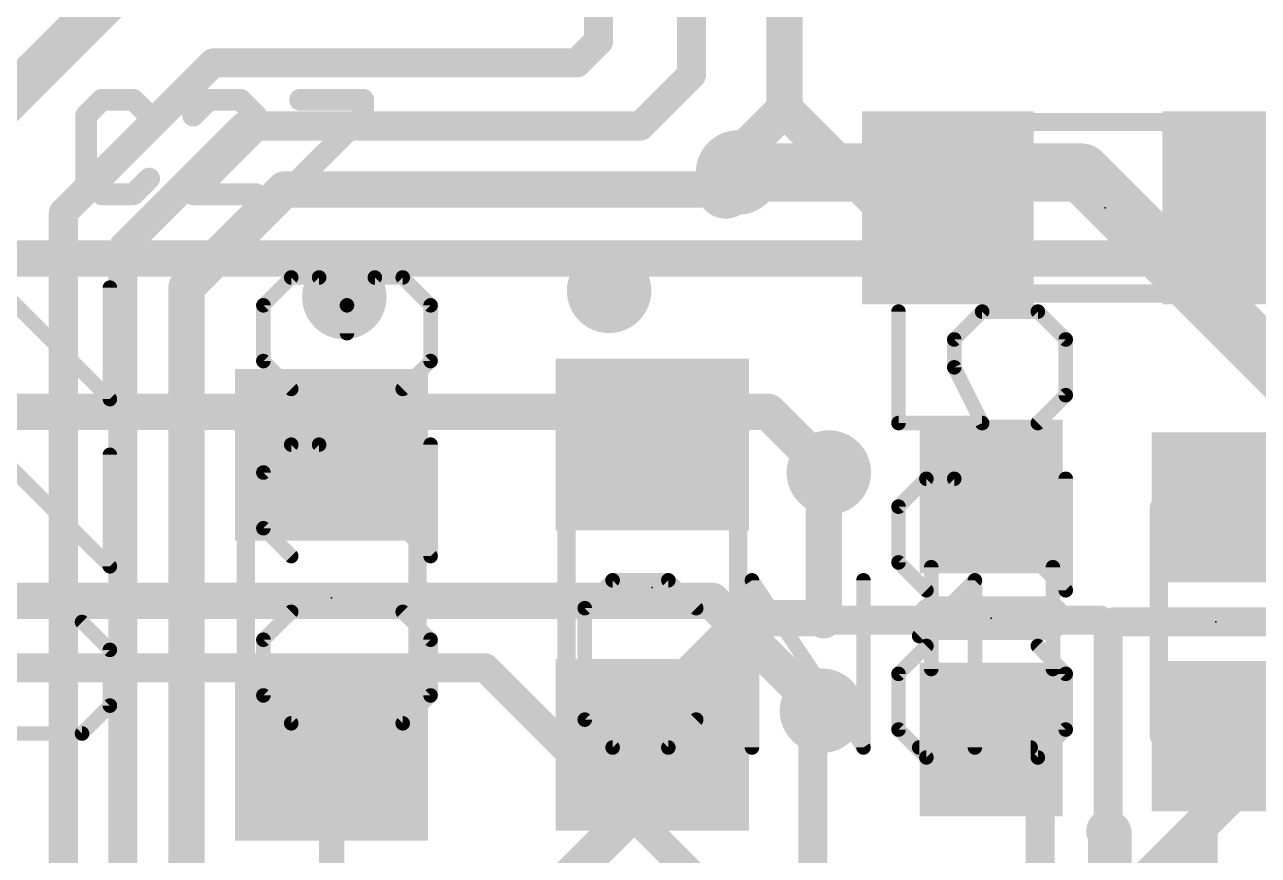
# Model space of a CAD drawing. Extents: x -25.4 to 25.4, y -26.7 to 25.8.
# Drawn here: x -4.06 to 4.56, y 13.5 to 19.31 of the extents above; entities that cross this region are included whole.
import ezdxf

# ---------------------------------------------------------------- set-up
doc = ezdxf.new("R2010")
doc.units = 0
for name, color, linetype in [('1', 12, 'CONTINUOUS'), ('16', 5, 'CONTINUOUS'), ('18', 110, 'CONTINUOUS'), ('20', 53, 'CONTINUOUS'), ('21', 53, 'CONTINUOUS'), ('23', 53, 'CONTINUOUS'), ('25', 253, 'CONTINUOUS'), ('51', 53, 'CONTINUOUS')]:
    doc.layers.add(name, color=color, linetype=linetype)

# ---------------------------------------------------------------- blocks, each defined once
blk = doc.blocks.new('RECT')
blk.add_solid([(-0.5, -0.5), (0.5, -0.5), (-0.5, 0.5), (0.5, 0.5)])
blk = doc.blocks.new('ROUNDV')
at = {"const_width": 0.5}
blk.add_lwpolyline([(0, -0.25, 1), (0, 0.25, 1), (0, -0.25)], format="xyb", dxfattribs=at)

msp = doc.modelspace()

# ---------------------------------------------------------------- linework, layer by layer
at = {"layer": '1'}
for points, const_width in [([(0, 20.32, 0.4142), (-20.32, 0)], 0.254), ([(20.32, 0, 0.4142), (0, 20.32)], 0.254), ([(-0.1016, 19.1992, 1), (0, 19.1992)], 0.1016), ([(-0.0149, 19.1633, 1), (-0.0867, 19.2351)], 0.1016), ([(-2.7464, 19.0976, 1), (-2.7464, 18.996)], 0.1016), ([(-2.7105, 19.0109, 1), (-2.7823, 19.0827)], 0.1016), ([(-0.2391, 19.0827, 1), (-0.1673, 19.0109)], 0.1016), ([(-0.2032, 18.996, 1), (-0.2032, 19.0976)], 0.1016), ([(0.5484, 18.9634, 1), (0.65, 18.9634)], 0.1016), ([(0.6351, 18.9275, 1), (0.5633, 18.9993)], 0.1016), ([(1.2941, 18.7693, 1), (1.2043, 18.6795)], 0.127), ([(1.2941, 18.6795, 1), (1.2043, 18.7693)], 0.127), ([(1.1857, 18.7244, 1), (1.3127, 18.7244)], 0.127), ([(-2.5273, 18.6563, 1), (-2.5273, 18.5547)], 0.1016), ([(-2.4914, 18.5696, 1), (-2.5632, 18.6414)], 0.1016), ([(0.2054, 18.6414, 1), (0.2772, 18.5696)], 0.1016), ([(0.2413, 18.5547, 1), (0.2413, 18.6563)], 0.1016), ([(0.9398, 18.3134, 1), (0.7366, 18.3134)], 0.2032), ([(0.9367, 18.4119, 1), (0.793, 18.2682)], 0.2032), ([(0.9098, 18.2952, 1), (0.82, 18.385)], 0.127), ([(0.7933, 18.3583, 1), (0.8831, 18.2685)], 0.127), ([(0.82, 18.385, 1), (0.9098, 18.2952)], 0.127), ([(0.8527, 18.2085, 1), (0.9964, 18.3522)], 0.2032), ([(-2.2499, 18.2245, 1), (-2.2499, 18.0975)], 0.127), ([(-2.205, 18.1161, 1), (-2.2948, 18.2059)], 0.127), ([(0.7366, 18.161, 1), (0.9398, 18.161)], 0.2032), ([(0.8382, 18.0975, 1), (0.8382, 18.2245)], 0.127), ([(1.9396, 18.0975, 1), (1.9396, 17.9705)], 0.127), ([(1.8947, 17.9891, 1), (1.9845, 18.0789)], 0.127), ([(2.3925, 17.9705, 1), (2.3925, 18.0975)], 0.127), ([(-3.7433, 17.9991, 1), (-3.8449, 17.9991)], 0.1016), ([(-3.83, 18.035, 1), (-3.7582, 17.9632)], 0.1016), ([(-3.3274, 17.7546, 1), (-3.429, 17.7546)], 0.1016), ([(-3.4141, 17.7905, 1), (-3.3423, 17.7187)], 0.1016), ([(-2.869, 17.4784, 1), (-2.996, 17.4784)], 0.127), ([(-2.9774, 17.5233, 1), (-2.8876, 17.4335)], 0.127), ([(1.6045, 16.1374, 1), (1.5147, 16.2272)], 0.127), ([(1.5875, 16.1468, 1), (1.4605, 16.1468)], 0.127), ([(1.4791, 16.1917, 1), (1.5689, 16.1019)], 0.127), ([(0.9779, 15.2273, 1), (0.9779, 15.1003)], 0.127), ([(1.0228, 15.1189, 1), (0.933, 15.2087)], 0.127), ([(1.5875, 15.1638, 1), (1.4605, 15.1638)], 0.127), ([(1.524, 15.1003, 1), (1.524, 15.2273)], 0.127), ([(1.4605, 15.1638, 1), (1.5875, 15.1638)], 0.127), ([(1.4605, 15.1486, 1), (1.5875, 15.1486)], 0.127), ([(1.524, 15.1994, 1), (1.524, 15.0978)], 0.1016), ([(3.4946, 15.1845, 1), (3.4227, 15.1126)], 0.1016), ([(3.4586, 15.0978, 1), (3.4586, 15.1994)], 0.1016), ([(3.5632, 15.0948, 1), (3.4616, 15.0948)], 0.1016), ([(3.556, 15.1892, 1), (3.556, 15.0876)], 0.1016), ([(3.5919, 15.1025, 1), (3.5201, 15.1743)], 0.1016), ([(3.4765, 15.1307, 1), (3.5483, 15.0589)], 0.1016), ([(3.4765, 15.0589, 1), (3.5483, 15.1307)], 0.1016), ([(-3.3274, 14.7726, 1), (-3.429, 14.7726)], 0.1016), ([(-3.429, 14.7726, 1), (-3.3274, 14.7726)], 0.1016), ([(0.3886, 14.511, 1), (0.2616, 14.511)], 0.127), ([(0.2802, 14.5559, 1), (0.37, 14.4661)], 0.127), ([(1.5472, 14.4802, 1), (1.4754, 14.552)], 0.1016), ([(1.4986, 14.4526, 1), (1.397, 14.4526)], 0.1016), ([(1.4119, 14.4885, 1), (1.4837, 14.4167)], 0.1016), ([(2.65, 14.3587, 1), (2.7398, 14.2689)], 0.127), ([(2.7255, 14.4079, 1), (2.7255, 14.2809)], 0.127), ([(2.7704, 14.2995, 1), (2.6806, 14.3893)], 0.127), ([(3.0882, 14.3444, 1), (2.9866, 14.3444)], 0.1016), ([(3.0374, 14.2809, 1), (3.0374, 14.4079)], 0.127), ([(4.3054, 14.3049, 1), (4.229, 14.3719)], 0.1016), ([(0.3886, 14.2772, 1), (0.2616, 14.2772)], 0.127), ([(0.2616, 14.2772, 1), (0.3886, 14.2772)], 0.127), ([(4.2291, 14.2368, 1), (4.1275, 14.2368)], 0.1016), ([(-1.8733, 14.206, 1), (-1.9622, 14.206)], 0.0889), ([(4.1401, 14.2703, 1), (4.2165, 14.2033)], 0.1016), ([(0.2616, 13.9357, 1), (0.3886, 13.9357)], 0.127), ([(0.37, 13.8908, 1), (0.2802, 13.9806)], 0.127), ([(3.5663, 13.7283, 1), (3.4585, 13.6206)], 0.1524), ([(3.6009, 13.6622, 1), (3.4485, 13.6622)], 0.1524), ([(3.4708, 13.6083, 1), (3.5786, 13.716)], 0.1524), ([(3.4616, 13.6745, 1), (3.5632, 13.6745)], 0.1016)]:
    msp.add_lwpolyline(points, format="xyb", dxfattribs=dict(at, const_width=const_width))
for points, const_width in [([(-0.0508, 20.0022), (-0.0508, 19.1992)], 0.2032), ([(0.5992, 20.0022), (0.5992, 18.9634)], 0.2032), ([(1.2492, 20.0022), (1.2492, 18.7244)], 0.254), ([(-4.7929, 18.1788), (-3.3, 19.6717)], 0.3048), ([(-0.2032, 19.0468), (-0.0508, 19.1992)], 0.2032), ([(-3.7941, 17.9991), (-2.7464, 19.0468)], 0.2032), ([(-2.7464, 19.0468), (-0.2032, 19.0468)], 0.2032), ([(0.2413, 18.6055), (0.5992, 18.9634)], 0.2032), ([(0.8649, 18.3401), (1.2492, 18.7244)], 0.254), ([(1.9396, 18.034), (1.2492, 18.7244)], 0.254), ([(-3.3782, 17.7546), (-2.5273, 18.6055)], 0.2032), ([(-2.5273, 18.6055), (0.2413, 18.6055)], 0.2032), ([(0.8382, 18.3134), (0.8382, 18.161)], 0.4064), ([(0.8649, 18.3401), (0.9246, 18.2804)], 0.4064), ([(0.8382, 18.3134), (0.8649, 18.3401)], 0.254), ([(-2.9325, 17.4784), (-2.2499, 18.161)], 0.254), ([(-2.2499, 18.161), (0.8382, 18.161)], 0.254), ([(2.3925, 18.034), (1.9396, 18.034)], 0.254), ([(-3.7941, 11.5665), (-3.7941, 17.9991)], 0.2032), ([(-3.3782, 14.7726), (-3.3782, 17.7546)], 0.2032), ([(-2.9325, 17.4784), (-2.9325, 11.9829)], 0.254), ([(1.524, 16.1468), (1.5596, 16.1823)], 0.254), ([(1.524, 15.1638), (1.524, 16.1468)], 0.254), ([(0.3251, 14.511), (0.9779, 15.1638)], 0.254), ([(0.9779, 15.1638), (1.524, 15.1638)], 0.254), ([(1.524, 15.1486), (1.524, 15.1638)], 0.254), ([(1.524, 15.1486), (3.4586, 15.1486)], 0.2032), ([(3.4586, 15.1486), (3.5124, 15.0948)], 0.2032), ([(3.5124, 15.0948), (3.556, 15.1384)], 0.2032), ([(3.5124, 13.6745), (3.5124, 15.0948)], 0.2032), ([(3.556, 15.1384), (4.9911, 15.1384)], 0.2032), ([(-3.3782, 11.7602), (-3.3782, 14.7726)], 0.2032), ([(0.3251, 14.2772), (0.3251, 14.511)], 0.254), ([(1.5113, 14.5161), (1.4478, 14.4526)], 0.2032), ([(1.4478, 14.4526), (1.4478, 13.0556)], 0.2032), ([(2.6949, 14.3138), (2.7255, 14.3444)], 0.254), ([(2.7255, 14.3444), (3.0374, 14.3444)], 0.254), ([(3.0374, 14.3444), (3.0374, 12.5718)], 0.2032), ([(4.1783, 14.2368), (4.2672, 14.3384)], 0.2032), ([(0.3251, 14.2772), (0.3251, 13.9357)], 0.254), ([(4.1783, 14.2368), (4.1783, 11.6071)], 0.2032), ([(-1.9177, 14.206), (-1.9177, 12.0269)], 0.1778), ([(0.3251, 13.9357), (-1.1785, 12.4321)], 0.254), ([(3.5247, 13.6622), (3.5124, 13.6745)], 0.3048), ([(3.5247, 12.3051), (3.5247, 13.6622)], 0.3048)]:
    msp.add_lwpolyline(points, dxfattribs=dict(at, const_width=const_width))
at = {"layer": '16'}
for points, const_width in [([(0, 20.32, 0.4142), (-20.32, 0)], 0.254), ([(20.32, 0, 0.4142), (0, 20.32)], 0.254), ([(0.9246, 18.382, 1), (0.9246, 18.1788)], 0.2032), ([(3.3992, 18.3522, 1), (3.2556, 18.2085)], 0.2032), ([(3.3274, 18.1788, 1), (3.3274, 18.382)], 0.2032), ([(1.1803, 16.6514, 1), (1.0905, 16.5616)], 0.127), ([(1.1354, 16.543, 1), (1.1354, 16.67)], 0.127), ([(1.5147, 16.1374, 1), (1.6045, 16.2272)], 0.127), ([(0.7877, 15.3295, 1), (0.6979, 15.2397)], 0.127), ([(0.7428, 15.2211, 1), (0.7428, 15.3481)], 0.127), ([(-0.809, 14.8524, 1), (-0.8809, 14.7805)], 0.1016), ([(-0.8449, 14.7657, 1), (-0.8449, 14.8673)], 0.1016), ([(1.4664, 14.4712, 1), (1.5562, 14.561)], 0.127)]:
    msp.add_lwpolyline(points, format="xyb", dxfattribs=dict(at, const_width=const_width))
for points, const_width in [([(0.9246, 18.2804), (3.3274, 18.2804)], 0.4064), ([(4.7803, 16.8275), (3.3274, 18.2804)], 0.4064), ([(-10.8137, 17.6784), (10.0143, 17.6784)], 0.254), ([(1.1354, 16.6065), (-5.7861, 16.6065)], 0.254), ([(1.5596, 16.1823), (1.1354, 16.6065)], 0.254), ([(0.7428, 15.2846), (-17.3716, 15.2846)], 0.254), ([(1.5113, 14.5161), (0.7428, 15.2846)], 0.254), ([(5.7404, 15.2964), (3.3401, 12.8961)], 0.254), ([(-0.8449, 14.8165), (-7.7597, 14.8165)], 0.2032), ([(0.7722, 13.1994), (-0.8449, 14.8165)], 0.2032)]:
    msp.add_lwpolyline(points, dxfattribs=dict(at, const_width=const_width))
at = {"layer": '20', "const_width": 0.0254}
msp.add_lwpolyline([(-3.4925, 25.146, 14.4823), (3.4925, 25.146)], format="xyb", dxfattribs=at)
at = {"layer": '21', "const_width": 0.3048}
msp.add_lwpolyline([(3.0949, 15.1638), (2.2949, 15.1638)], dxfattribs=at)
at = {"layer": '21', "const_width": 0.1524}
for points in [[(2.2949, 15.24, 1), (2.2949, 15.0876)], [(3.0949, 15.0876, 1), (3.0949, 15.24)]]:
    msp.add_lwpolyline(points, format="xyb", dxfattribs=at)
at = {"layer": '23'}
for p in [(3.4925, 18.034), (0.3251, 15.3772), (-1.9177, 15.306), (2.6949, 15.1638), (4.2672, 15.1384)]:
    msp.add_point(p, dxfattribs=at)
at = {"layer": '25'}
for points, const_width in [([(-3.5246, 18.7889), (-3.6347, 18.6788)], 0.1524), ([(-3.3043, 18.7889), (-3.5246, 18.7889)], 0.1524), ([(-3.1941, 18.6788), (-3.3043, 18.7889)], 0.1524), ([(-2.7762, 18.7889), (-2.8863, 18.6788)], 0.1524), ([(-2.5558, 18.7889), (-2.7762, 18.7889)], 0.1524), ([(-2.4457, 18.6788), (-2.5558, 18.7889)], 0.1524), ([(-2.1379, 18.7889), (-1.6973, 18.7889)], 0.1524), ([(-1.6973, 18.7889), (-1.6973, 18.6788)], 0.1524), ([(-3.6347, 18.6788), (-3.6347, 18.2381)], 0.1524), ([(-2.4457, 18.5686), (-2.4457, 18.6788)], 0.1524), ([(-1.6973, 18.6788), (-2.1379, 18.2381)], 0.1524), ([(-2.8863, 18.128), (-2.4457, 18.5686)], 0.1524), ([(-3.6347, 18.2381), (-3.5246, 18.128)], 0.1524), ([(-3.3043, 18.128), (-3.1941, 18.2381)], 0.1524), ([(-2.1379, 18.2381), (-2.1379, 18.128)], 0.1524), ([(-3.5246, 18.128), (-3.3043, 18.128)], 0.1524), ([(-2.4457, 18.128), (-2.8863, 18.128)], 0.1524), ([(-3.4685, 16.6956), (-4.2481, 17.4752)], 0.1016), ([(-3.4685, 17.4752), (-3.4685, 16.6956)], 0.1016), ([(-2.3951, 17.3514), (-2.2002, 17.5464)], 0.1016), ([(-2.2002, 17.5464), (-2.0053, 17.5464)], 0.1016), ([(-2.0053, 17.5464), (-1.8104, 17.3514)], 0.1016), ([(-1.8104, 17.3514), (-1.6155, 17.5464)], 0.1016), ([(-1.6155, 17.5464), (-1.4206, 17.5464)], 0.1016), ([(-1.4206, 17.5464), (-1.2257, 17.3514)], 0.1016), ([(-2.3951, 16.9617), (-2.3951, 17.3514)], 0.1016), ([(-1.8104, 17.3514), (-1.8104, 17.1565)], 0.1016), ([(-1.2257, 17.3514), (-1.2257, 16.9617)], 0.1016), ([(2.047, 17.3076), (2.047, 16.528)], 0.1016), ([(2.4368, 17.1127), (2.6317, 17.3076)], 0.1016), ([(2.6317, 17.3076), (3.0215, 17.3076)], 0.1016), ([(3.0215, 17.3076), (3.2164, 17.1127)], 0.1016), ([(2.4368, 16.9178), (2.4368, 17.1127)], 0.1016), ([(3.2164, 17.1127), (3.2164, 16.7229)], 0.1016), ([(-2.2002, 16.7668), (-2.3951, 16.9617)], 0.1016), ([(-1.2257, 16.9617), (-1.4206, 16.7668)], 0.1016), ([(2.6317, 16.528), (2.4368, 16.9178)], 0.1016), ([(3.2164, 16.7229), (3.0215, 16.528)], 0.1016), ([(2.047, 16.528), (2.6317, 16.528)], 0.1016), ([(-2.2002, 16.377), (-2.3951, 16.1821)], 0.1016), ([(-2.0053, 16.377), (-2.2002, 16.377)], 0.1016), ([(-1.2257, 15.5974), (-2.0053, 16.377)], 0.1016), ([(-1.2257, 16.377), (-1.2257, 15.5974)], 0.1016), ([(-3.4685, 15.5262), (-4.2481, 16.3058)], 0.1016), ([(-3.4685, 16.3058), (-3.4685, 15.5262)], 0.1016), ([(-2.3951, 16.1821), (-2.3951, 15.7923)], 0.1016), ([(2.2419, 16.1382), (2.047, 15.9433)], 0.1016), ([(2.4368, 16.1382), (2.2419, 16.1382)], 0.1016), ([(3.2164, 15.3586), (2.4368, 16.1382)], 0.1016), ([(3.2164, 16.1382), (3.2164, 15.3586)], 0.1016), ([(2.047, 15.9433), (2.047, 15.5535)], 0.1016), ([(-2.3951, 15.7923), (-2.2002, 15.5974)], 0.1016), ([(2.047, 15.5535), (2.2419, 15.3586)], 0.1016), ([(0.0475, 15.4282), (-0.1474, 15.2333)], 0.1016), ([(0.4373, 15.4282), (0.0475, 15.4282)], 0.1016), ([(0.6322, 15.2333), (0.4373, 15.4282)], 0.1016), ([(1.022, 14.2588), (1.022, 15.4282)], 0.1016), ([(1.022, 15.4282), (1.8016, 14.2588)], 0.1016), ([(1.8016, 14.2588), (1.8016, 15.4282)], 0.1016), ([(2.1914, 15.0384), (2.5812, 15.4282)], 0.1016), ([(2.5812, 15.4282), (2.5812, 14.2588)], 0.1016), ([(-0.1474, 15.2333), (-0.1474, 14.4537)], 0.1016), ([(-3.4685, 14.9415), (-3.6634, 15.1364)], 0.1016), ([(-2.2002, 15.2076), (-2.3951, 15.0127)], 0.1016), ([(-1.2257, 15.0127), (-1.4206, 15.2076)], 0.1016), ([(-2.3951, 15.0127), (-2.3951, 14.6229)], 0.1016), ([(-1.2257, 14.6229), (-1.2257, 15.0127)], 0.1016), ([(2.2419, 14.9688), (2.047, 14.7739)], 0.1016), ([(3.2164, 14.7739), (3.0215, 14.9688)], 0.1016), ([(-3.4685, 14.5517), (-3.4685, 14.9415)], 0.1016), ([(2.047, 14.7739), (2.047, 14.3841)], 0.1016), ([(3.2164, 14.3841), (3.2164, 14.7739)], 0.1016), ([(-2.3951, 14.6229), (-2.2002, 14.428)], 0.1016), ([(-1.4206, 14.428), (-1.2257, 14.6229)], 0.1016), ([(-3.6634, 14.3568), (-3.4685, 14.5517)], 0.1016), ([(-0.1474, 14.4537), (0.0475, 14.2588)], 0.1016), ([(0.4373, 14.2588), (0.6322, 14.4537)], 0.1016), ([(-2.2002, 14.428), (-1.4206, 14.428)], 0.1016), ([(2.047, 14.3841), (2.2419, 14.1892)], 0.1016), ([(3.0215, 14.1892), (3.2164, 14.3841)], 0.1016), ([(-4.443, 14.3568), (-3.6634, 14.3568)], 0.1016), ([(0.0475, 14.2588), (0.4373, 14.2588)], 0.1016), ([(2.1914, 14.2588), (2.971, 14.2588)], 0.1016), ([(2.2419, 14.1892), (3.0215, 14.1892)], 0.1016)]:
    msp.add_lwpolyline(points, dxfattribs=dict(at, const_width=const_width))
for points, const_width in [([(-3.5246, 18.827, 1), (-3.5246, 18.7508)], 0.0762), ([(-3.4976, 18.762, 1), (-3.5515, 18.8159)], 0.0762), ([(-3.2773, 18.8159, 1), (-3.3312, 18.762)], 0.0762), ([(-3.3043, 18.7508, 1), (-3.3043, 18.827)], 0.0762), ([(-2.7762, 18.827, 1), (-2.7762, 18.7508)], 0.0762), ([(-2.7492, 18.762, 1), (-2.8031, 18.8159)], 0.0762), ([(-2.5289, 18.8159, 1), (-2.5828, 18.762)], 0.0762), ([(-2.5558, 18.7508, 1), (-2.5558, 18.827)], 0.0762), ([(-2.1379, 18.827, 1), (-2.1379, 18.7508)], 0.0762), ([(-1.6592, 18.7889, 1), (-1.7354, 18.7889)], 0.0762), ([(-1.6973, 18.7508, 1), (-1.6973, 18.827)], 0.0762), ([(-3.6617, 18.7057, 1), (-3.6078, 18.6518)], 0.0762), ([(-3.5966, 18.6788, 1), (-3.6728, 18.6788)], 0.0762), ([(-3.221, 18.6518, 1), (-3.1672, 18.7057)], 0.0762), ([(-2.9133, 18.7057, 1), (-2.8594, 18.6518)], 0.0762), ([(-2.4076, 18.6788, 1), (-2.4838, 18.6788)], 0.0762), ([(-2.4726, 18.6518, 1), (-2.4187, 18.7057)], 0.0762), ([(-1.6703, 18.6518, 1), (-1.7242, 18.7057)], 0.0762), ([(-2.4187, 18.5417, 1), (-2.4726, 18.5956)], 0.0762), ([(-1.7354, 18.6788, 1), (-1.6592, 18.6788)], 0.0762), ([(-2.4838, 18.5686, 1), (-2.4076, 18.5686)], 0.0762), ([(-3.6078, 18.2651, 1), (-3.6617, 18.2112)], 0.0762), ([(-3.1672, 18.2112, 1), (-3.221, 18.2651)], 0.0762), ([(-2.1649, 18.2651, 1), (-2.111, 18.2112)], 0.0762), ([(-2.0998, 18.2381, 1), (-2.176, 18.2381)], 0.0762), ([(-3.6728, 18.2381, 1), (-3.5966, 18.2381)], 0.0762), ([(-3.5246, 18.1661, 1), (-3.5246, 18.0899)], 0.0762), ([(-3.5515, 18.101, 1), (-3.4976, 18.1549)], 0.0762), ([(-3.3312, 18.1549, 1), (-3.2773, 18.101)], 0.0762), ([(-3.3043, 18.0899, 1), (-3.3043, 18.1661)], 0.0762), ([(-2.9133, 18.1549, 1), (-2.8594, 18.101)], 0.0762), ([(-2.8863, 18.1661, 1), (-2.8863, 18.0899)], 0.0762), ([(-2.4457, 18.0899, 1), (-2.4457, 18.1661)], 0.0762), ([(-2.176, 18.128, 1), (-2.0998, 18.128)], 0.0762), ([(-3.4431, 17.4752, 1), (-3.4939, 17.4752)], 0.0508), ([(-2.2002, 17.5718, 1), (-2.2002, 17.5209)], 0.0508), ([(-2.1822, 17.5284, 1), (-2.2181, 17.5643)], 0.0508), ([(-1.9873, 17.5643, 1), (-2.0232, 17.5284)], 0.0508), ([(-2.0053, 17.5209, 1), (-2.0053, 17.5718)], 0.0508), ([(-1.6155, 17.5718, 1), (-1.6155, 17.5209)], 0.0508), ([(-1.5975, 17.5284, 1), (-1.6334, 17.5643)], 0.0508), ([(-1.4026, 17.5643, 1), (-1.4385, 17.5284)], 0.0508), ([(-1.4206, 17.5209, 1), (-1.4206, 17.5718)], 0.0508), ([(-2.3697, 17.3514, 1), (-2.4205, 17.3514)], 0.0508), ([(-2.413, 17.3694, 1), (-2.3771, 17.3335)], 0.0508), ([(-1.785, 17.3514, 1), (-1.8358, 17.3514)], 0.0508), ([(-1.8283, 17.3694, 1), (-1.7924, 17.3335)], 0.0508), ([(-1.8283, 17.3335, 1), (-1.7924, 17.3694)], 0.0508), ([(-1.2003, 17.3514, 1), (-1.2511, 17.3514)], 0.0508), ([(-1.2436, 17.3335, 1), (-1.2077, 17.3694)], 0.0508), ([(2.0724, 17.3076, 1), (2.0216, 17.3076)], 0.0508), ([(2.6317, 17.333, 1), (2.6317, 17.2822)], 0.0508), ([(2.6497, 17.2896, 1), (2.6137, 17.3256)], 0.0508), ([(3.0395, 17.3256, 1), (3.0035, 17.2896)], 0.0508), ([(3.0215, 17.2822, 1), (3.0215, 17.333)], 0.0508), ([(-1.8358, 17.1565, 1), (-1.785, 17.1565)], 0.0508), ([(2.4188, 17.1307, 1), (2.4548, 17.0947)], 0.0508), ([(2.4622, 17.1127, 1), (2.4114, 17.1127)], 0.0508), ([(3.2418, 17.1127, 1), (3.191, 17.1127)], 0.0508), ([(3.1984, 17.0947, 1), (3.2344, 17.1307)], 0.0508), ([(-2.3771, 16.9796, 1), (-2.413, 16.9437)], 0.0508), ([(-1.2077, 16.9437, 1), (-1.2436, 16.9796)], 0.0508), ([(-2.4205, 16.9617, 1), (-2.3697, 16.9617)], 0.0508), ([(-1.2511, 16.9617, 1), (-1.2003, 16.9617)], 0.0508), ([(2.4595, 16.9291, 1), (2.4141, 16.9064)], 0.0508), ([(2.4114, 16.9178, 1), (2.4622, 16.9178)], 0.0508), ([(-3.4865, 16.6777, 1), (-3.4505, 16.7136)], 0.0508), ([(-2.2181, 16.7488, 1), (-2.1822, 16.7847)], 0.0508), ([(-1.4385, 16.7847, 1), (-1.4026, 16.7488)], 0.0508), ([(3.191, 16.7229, 1), (3.2418, 16.7229)], 0.0508), ([(3.2344, 16.7049, 1), (3.1984, 16.7409)], 0.0508), ([(-3.4939, 16.6956, 1), (-3.4431, 16.6956)], 0.0508), ([(2.047, 16.5534, 1), (2.047, 16.5026)], 0.0508), ([(2.6317, 16.5026, 1), (2.6317, 16.5534)], 0.0508), ([(3.0035, 16.546, 1), (3.0395, 16.51)], 0.0508), ([(2.0216, 16.528, 1), (2.0724, 16.528)], 0.0508), ([(2.609, 16.5166, 1), (2.6544, 16.5394)], 0.0508), ([(-2.2002, 16.4024, 1), (-2.2002, 16.3516)], 0.0508), ([(-2.1822, 16.359, 1), (-2.2181, 16.3949)], 0.0508), ([(-1.9873, 16.3949, 1), (-2.0232, 16.359)], 0.0508), ([(-2.0053, 16.3516, 1), (-2.0053, 16.4024)], 0.0508), ([(-1.2003, 16.377, 1), (-1.2511, 16.377)], 0.0508), ([(-3.4431, 16.3058, 1), (-3.4939, 16.3058)], 0.0508), ([(-2.3697, 16.1821, 1), (-2.4205, 16.1821)], 0.0508), ([(-2.413, 16.2, 1), (-2.3771, 16.1641)], 0.0508), ([(2.2419, 16.1636, 1), (2.2419, 16.1128)], 0.0508), ([(2.2599, 16.1202, 1), (2.2239, 16.1562)], 0.0508), ([(2.4548, 16.1562, 1), (2.4188, 16.1202)], 0.0508), ([(2.4368, 16.1128, 1), (2.4368, 16.1636)], 0.0508), ([(3.2418, 16.1382, 1), (3.191, 16.1382)], 0.0508), ([(2.029, 15.9613, 1), (2.065, 15.9253)], 0.0508), ([(2.0724, 15.9433, 1), (2.0216, 15.9433)], 0.0508), ([(-2.4205, 15.7923, 1), (-2.3697, 15.7923)], 0.0508), ([(-2.3771, 15.8102, 1), (-2.413, 15.7743)], 0.0508), ([(-2.2181, 15.5794, 1), (-2.1822, 15.6153)], 0.0508), ([(-1.2511, 15.5974, 1), (-1.2003, 15.5974)], 0.0508), ([(-1.2436, 15.5794, 1), (-1.2077, 15.6153)], 0.0508), ([(-3.4939, 15.5262, 1), (-3.4431, 15.5262)], 0.0508), ([(-3.4865, 15.5083, 1), (-3.4505, 15.5442)], 0.0508), ([(2.065, 15.5715, 1), (2.029, 15.5355)], 0.0508), ([(2.0216, 15.5535, 1), (2.0724, 15.5535)], 0.0508), ([(0.0475, 15.4536, 1), (0.0475, 15.4028)], 0.0508), ([(0.0655, 15.4102, 1), (0.0295, 15.4462)], 0.0508), ([(0.4553, 15.4462, 1), (0.4193, 15.4102)], 0.0508), ([(0.4373, 15.4028, 1), (0.4373, 15.4536)], 0.0508), ([(1.0474, 15.4282, 1), (0.9966, 15.4282)], 0.0508), ([(1.0431, 15.4423, 1), (1.0009, 15.4141)], 0.0508), ([(1.827, 15.4282, 1), (1.7762, 15.4282)], 0.0508), ([(2.6066, 15.4282, 1), (2.5558, 15.4282)], 0.0508), ([(2.5992, 15.4102, 1), (2.5632, 15.4462)], 0.0508), ([(2.2239, 15.3406, 1), (2.2599, 15.3766)], 0.0508), ([(3.191, 15.3586, 1), (3.2418, 15.3586)], 0.0508), ([(3.1984, 15.3406, 1), (3.2344, 15.3766)], 0.0508), ([(-0.1654, 15.2513, 1), (-0.1294, 15.2153)], 0.0508), ([(-0.122, 15.2333, 1), (-0.1728, 15.2333)], 0.0508), ([(0.6142, 15.2153, 1), (0.6502, 15.2513)], 0.0508), ([(-3.6454, 15.1544, 1), (-3.6814, 15.1185)], 0.0508), ([(-2.1822, 15.1896, 1), (-2.2181, 15.2255)], 0.0508), ([(-1.4026, 15.2255, 1), (-1.4385, 15.1896)], 0.0508), ([(-2.3697, 15.0127, 1), (-2.4205, 15.0127)], 0.0508), ([(-2.413, 15.0306, 1), (-2.3771, 14.9947)], 0.0508), ([(-1.2003, 15.0127, 1), (-1.2511, 15.0127)], 0.0508), ([(-1.2436, 14.9947, 1), (-1.2077, 15.0306)], 0.0508), ([(2.1734, 15.0564, 1), (2.2094, 15.0204)], 0.0508), ([(2.2599, 14.9508, 1), (2.2239, 14.9868)], 0.0508), ([(3.0395, 14.9868, 1), (3.0035, 14.9508)], 0.0508), ([(-3.4431, 14.9415, 1), (-3.4939, 14.9415)], 0.0508), ([(-3.4865, 14.9236, 1), (-3.4505, 14.9595)], 0.0508), ([(2.029, 14.7919, 1), (2.065, 14.7559)], 0.0508), ([(2.0724, 14.7739, 1), (2.0216, 14.7739)], 0.0508), ([(3.2418, 14.7739, 1), (3.191, 14.7739)], 0.0508), ([(3.1984, 14.7559, 1), (3.2344, 14.7919)], 0.0508), ([(-2.3771, 14.6408, 1), (-2.413, 14.6049)], 0.0508), ([(-1.2077, 14.6049, 1), (-1.2436, 14.6408)], 0.0508), ([(-3.4505, 14.5338, 1), (-3.4865, 14.5697)], 0.0508), ([(-2.4205, 14.6229, 1), (-2.3697, 14.6229)], 0.0508), ([(-1.2511, 14.6229, 1), (-1.2003, 14.6229)], 0.0508), ([(-3.4939, 14.5517, 1), (-3.4431, 14.5517)], 0.0508), ([(-0.1294, 14.4717, 1), (-0.1654, 14.4357)], 0.0508), ([(0.6502, 14.4357, 1), (0.6142, 14.4717)], 0.0508), ([(-2.2002, 14.4534, 1), (-2.2002, 14.4026)], 0.0508), ([(-2.2181, 14.41, 1), (-2.1822, 14.4459)], 0.0508), ([(-1.4385, 14.4459, 1), (-1.4026, 14.41)], 0.0508), ([(-1.4206, 14.4026, 1), (-1.4206, 14.4534)], 0.0508), ([(-0.1728, 14.4537, 1), (-0.122, 14.4537)], 0.0508), ([(2.065, 14.4021, 1), (2.029, 14.3661)], 0.0508), ([(2.0216, 14.3841, 1), (2.0724, 14.3841)], 0.0508), ([(3.191, 14.3841, 1), (3.2418, 14.3841)], 0.0508), ([(3.2344, 14.3661, 1), (3.1984, 14.4021)], 0.0508), ([(-3.6814, 14.3748, 1), (-3.6454, 14.3389)], 0.0508), ([(-3.6634, 14.3314, 1), (-3.6634, 14.3822)], 0.0508), ([(0.0475, 14.2842, 1), (0.0475, 14.2334)], 0.0508), ([(0.0295, 14.2408, 1), (0.0655, 14.2768)], 0.0508), ([(0.4193, 14.2768, 1), (0.4553, 14.2408)], 0.0508), ([(0.4373, 14.2334, 1), (0.4373, 14.2842)], 0.0508), ([(0.9966, 14.2588, 1), (1.0474, 14.2588)], 0.0508), ([(1.7762, 14.2588, 1), (1.827, 14.2588)], 0.0508), ([(1.7805, 14.2447, 1), (1.8227, 14.2729)], 0.0508), ([(2.1914, 14.2842, 1), (2.1914, 14.2334)], 0.0508), ([(2.2419, 14.2146, 1), (2.2419, 14.1638)], 0.0508), ([(2.5558, 14.2588, 1), (2.6066, 14.2588)], 0.0508), ([(2.971, 14.2334, 1), (2.971, 14.2842)], 0.0508), ([(3.0215, 14.1638, 1), (3.0215, 14.2146)], 0.0508), ([(2.2239, 14.1712, 1), (2.2599, 14.2072)], 0.0508), ([(3.0035, 14.2072, 1), (3.0395, 14.1712)], 0.0508)]:
    msp.add_lwpolyline(points, format="xyb", dxfattribs=dict(at, const_width=const_width))
at = {"layer": '51'}
for points, const_width in [([(2.5243, 18.634, 1), (2.4607, 18.634)], 0.0635), ([(2.4925, 18.6657, 1), (2.4925, 18.6023)], 0.0635), ([(4.5243, 18.634, 1), (4.4608, 18.634)], 0.0635), ([(4.4925, 18.6023, 1), (4.4925, 18.6657)], 0.0635), ([(2.4607, 17.434, 1), (2.5243, 17.434)], 0.0635), ([(2.4925, 17.4657, 1), (2.4925, 17.4023)], 0.0635), ([(4.4608, 17.434, 1), (4.5243, 17.434)], 0.0635), ([(4.4925, 17.4023, 1), (4.4925, 17.4657)], 0.0635), ([(-0.2749, 16.4089, 1), (-0.2749, 16.3454)], 0.0635), ([(-0.2431, 16.3772, 1), (-0.3066, 16.3772)], 0.0635), ([(0.9569, 16.3772, 1), (0.8934, 16.3772)], 0.0635), ([(0.9251, 16.3454, 1), (0.9251, 16.4089)], 0.0635), ([(-2.4859, 16.306, 1), (-2.5495, 16.306)], 0.0635), ([(-2.5177, 16.3378, 1), (-2.5177, 16.2743)], 0.0635), ([(-1.286, 16.306, 1), (-1.3495, 16.306)], 0.0635), ([(-1.3177, 16.2743, 1), (-1.3177, 16.3378)], 0.0635), ([(3.899, 15.9384, 1), (3.8354, 15.9384)], 0.0635), ([(3.8672, 15.9702, 1), (3.8672, 15.9067)], 0.0635), ([(2.3013, 15.5198, 1), (2.2505, 15.5198)], 0.0508), ([(3.1523, 15.5198, 1), (3.1015, 15.5198)], 0.0508), ([(2.2505, 14.8078, 1), (2.3013, 14.8078)], 0.0508), ([(3.1015, 14.8078, 1), (3.1523, 14.8078)], 0.0508), ([(-0.2749, 14.4089, 1), (-0.2749, 14.3454)], 0.0635), ([(-0.3066, 14.3772, 1), (-0.2431, 14.3772)], 0.0635), ([(0.8934, 14.3772, 1), (0.9569, 14.3772)], 0.0635), ([(0.9251, 14.3454, 1), (0.9251, 14.4089)], 0.0635), ([(-2.5495, 14.306, 1), (-2.4859, 14.306)], 0.0635), ([(-2.5177, 14.3378, 1), (-2.5177, 14.2743)], 0.0635), ([(-1.3495, 14.306, 1), (-1.286, 14.306)], 0.0635), ([(-1.3177, 14.2743, 1), (-1.3177, 14.3378)], 0.0635), ([(3.8672, 14.3702, 1), (3.8672, 14.3066)], 0.0635), ([(3.8354, 14.3384, 1), (3.899, 14.3384)], 0.0635)]:
    msp.add_lwpolyline(points, format="xyb", dxfattribs=dict(at, const_width=const_width))
for points, const_width in [([(2.4925, 18.634), (4.4925, 18.634)], 0.127), ([(2.4925, 17.434), (2.4925, 18.634)], 0.127), ([(4.4925, 18.634), (4.4925, 17.434)], 0.127), ([(4.4925, 17.434), (2.4925, 17.434)], 0.127), ([(-0.2749, 14.3772), (-0.2749, 16.3772)], 0.127), ([(-0.2749, 16.3772), (0.9251, 16.3772)], 0.127), ([(0.9251, 16.3772), (0.9251, 14.3772)], 0.127), ([(-2.5177, 14.306), (-2.5177, 16.306)], 0.127), ([(-2.5177, 16.306), (-1.3177, 16.306)], 0.127), ([(-1.3177, 16.306), (-1.3177, 14.306)], 0.127), ([(3.8672, 14.3384), (3.8672, 15.9384)], 0.127), ([(3.8672, 15.9384), (4.6672, 15.9384)], 0.127), ([(2.2759, 15.5198), (2.2759, 14.8078)], 0.1016), ([(3.1269, 15.5198), (3.1269, 14.8078)], 0.1016), ([(0.9251, 14.3772), (-0.2749, 14.3772)], 0.127), ([(-1.3177, 14.306), (-2.5177, 14.306)], 0.127), ([(4.6672, 14.3384), (3.8672, 14.3384)], 0.127)]:
    msp.add_lwpolyline(points, dxfattribs=dict(at, const_width=const_width))

# ---------------------------------------------------------------- block references
at = {"layer": '1', "xscale": 1.2, "yscale": 1.35}
for p in [(2.3925, 18.034), (4.4925, 18.034)]:
    msp.add_blockref('RECT', p, dxfattribs=at)
at = {"layer": '1', "rotation": 90}
for p, xscale, yscale in [((0.3251, 16.3772), 1.2, 1.35), ((-1.9177, 16.306), 1.2, 1.35), ((4.2672, 15.9384), 1.05, 0.9), ((0.3251, 14.2772), 1.2, 1.35), ((4.2672, 14.3384), 1.05, 0.9), ((-1.9177, 14.206), 1.2, 1.35)]:
    msp.add_blockref('RECT', p, dxfattribs=dict(at, xscale=xscale, yscale=yscale))
at = {"layer": '1', "xscale": 1.075, "rotation": 270}
for p in [(2.6949, 16.0138), (2.6949, 14.3138)]:
    msp.add_blockref('RECT', p, dxfattribs=at)
at = {"layer": '18', "xscale": 0.5906, "yscale": 0.5906}
for p in [(0.9246, 18.2804), (0.9246, 18.2804), (-1.8288, 17.4092), (-1.8288, 17.4092), (0.0229, 17.4523), (0.0229, 17.4523), (1.5596, 16.1823), (1.5596, 16.1823), (1.5113, 14.5161), (1.5113, 14.5161)]:
    msp.add_blockref('ROUNDV', p, dxfattribs=at)
at = {"layer": '51', "xscale": 0.5001, "yscale": 0.95, "rotation": 270}
for p in [(2.7, 15.752), (2.7, 14.5836)]:
    msp.add_blockref('RECT', p, dxfattribs=at)

doc.saveas('drawing.dxf')
